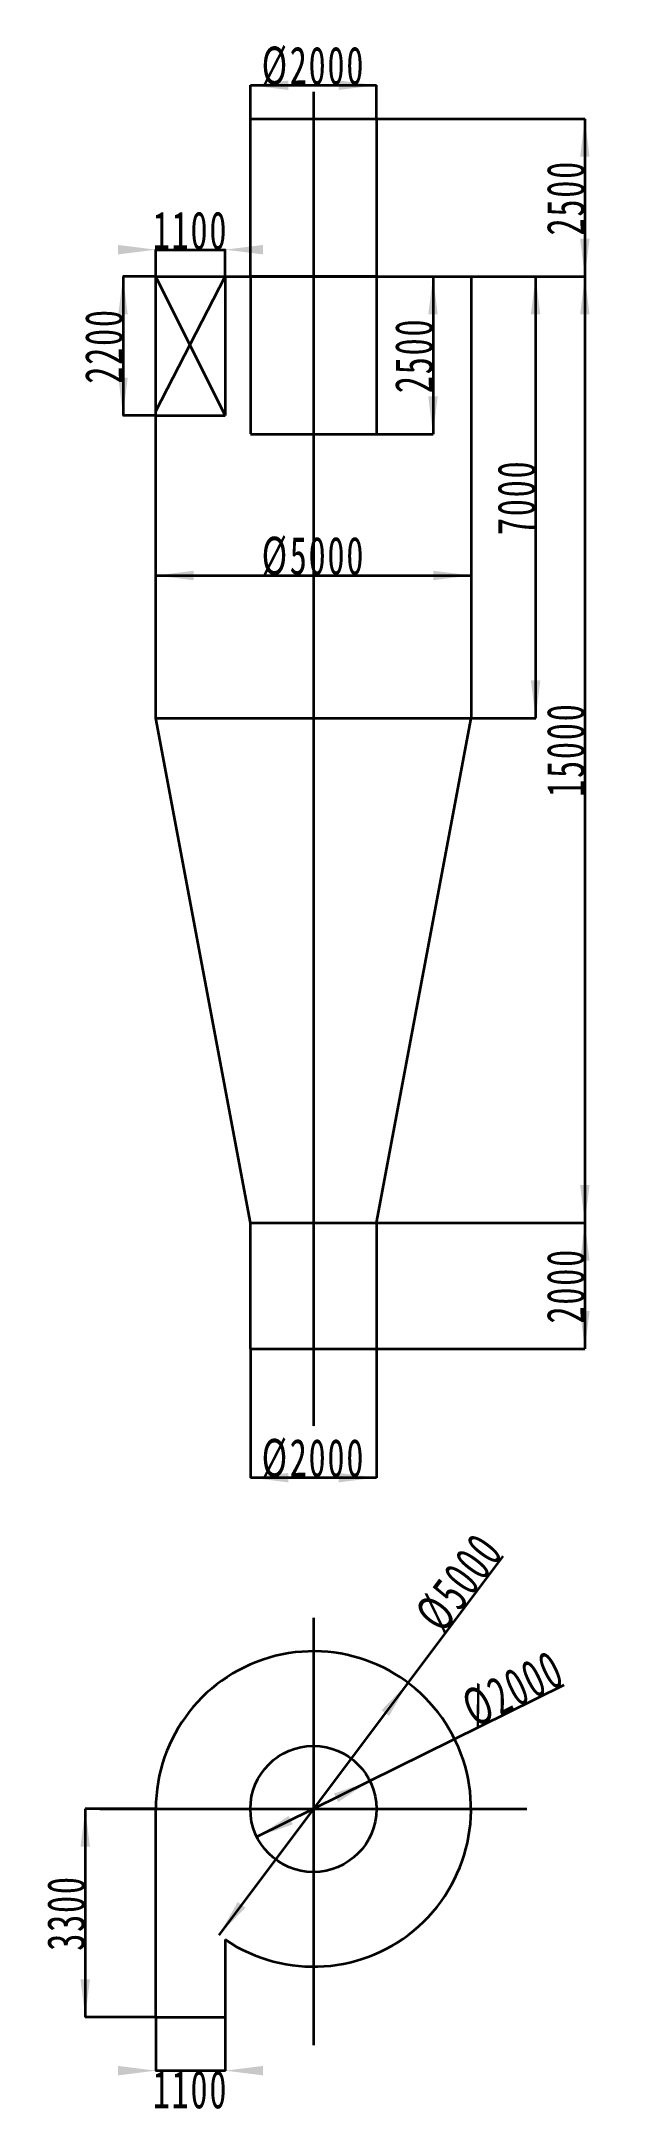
# Model space of a CAD drawing. Header units: millimetres. Extents: x 40984 to 49979, y 3074 to 35941.
import ezdxf

# ---------------------------------------------------------------- set-up
doc = ezdxf.new("R2010")
doc.units = ezdxf.units.MM
doc.linetypes.add('ACAD_ISO02W100', pattern=[11, 8, -3])
doc.linetypes.add('双点画线', pattern=[22, 12, -2, 2, -2, 2, -2])
doc.layers.get('0').update_dxf_attribs({"lineweight": 35})
doc.layers.add('尺寸线层', color=3, linetype='Continuous', lineweight=18)
doc.layers.add('粗实线层', color=7, linetype='Continuous', lineweight=35)
doc.styles.add('标准', font='', dxfattribs={"width": 0.667})
doc.styles.get('标准').set_extended_font_data('宋体')
doc.dimstyles.new('标准', dxfattribs={"dimtxt": 600, "dimasz": 600, "dimexe": 2, "dimexo": 0, "dimtad": 1, "dimdsep": 46, "dimtxsty": '标准', "dimblk": '_CAXARROW', "dimcen": 0, "dimdle": 6, "dimazin": 2, "dimtfac": 0.707107, "dimtdec": 3, "dimtmove": 2, "dimatfit": 3, "dimfxl": 1, "dimfrac": 2, "dimtolj": 1, "dimarcsym": 1})

# ---------------------------------------------------------------- blocks, each defined once
blk = doc.blocks.new('*X2')
at = {"layer": '尺寸线层', "linetype": 'Continuous', "lineweight": 35}
for points in [[(42798, 27475), (43398, 27550), (43398, 27400)], [(47798, 27475), (47198, 27550), (47198, 27400)]]:
    blk.add_hatch(color=0, dxfattribs=at).paths.add_polyline_path(points, flags=0)
at = {"layer": '尺寸线层', "color": 0, "linetype": 'Continuous', "lineweight": 35}
blk.add_line((42798, 27475), (47798, 27475), dxfattribs=at)
at = {"layer": '尺寸线层', "color": 0, "lineweight": 35, "insert": (45298, 27776), "char_height": 600, "width": 2980.16, "attachment_point": 5, "line_spacing_factor": 1.15057, "style": '标准'}
blk.add_mtext('\\T1.1;%%C5000', dxfattribs=at)
blk = doc.blocks.new('_CAXARROW')
blk.add_hatch(color=0).paths.add_polyline_path([(0, 0), (-1, 0.125), (-1, -0.125)], flags=0)
blk = doc.blocks.new('*X3')
at = {"layer": '尺寸线层', "linetype": 'Continuous', "lineweight": 35}
for points in [[(44298, 35247), (44898, 35322), (44898, 35172)], [(46298, 35247), (45698, 35322), (45698, 35172)]]:
    blk.add_hatch(color=0, dxfattribs=at).paths.add_polyline_path(points, flags=0)
at = {"layer": '尺寸线层', "color": 0, "linetype": 'Continuous', "lineweight": 35}
for p, q in [((44298, 34713), (44298, 35249)), ((44298, 35247), (46298, 35247)), ((46298, 34713), (46298, 35249))]:
    blk.add_line(p, q, dxfattribs=at)
at = {"layer": '尺寸线层', "color": 0, "lineweight": 35, "insert": (45298, 35547), "char_height": 600, "width": 2980.16, "attachment_point": 5, "line_spacing_factor": 1.15057, "style": '标准'}
blk.add_mtext('\\T1.1;%%C2000', dxfattribs=at)
blk = doc.blocks.new('*X4')
at = {"layer": '尺寸线层', "linetype": 'Continuous', "lineweight": 35}
for points in [[(48822, 32213), (48897, 31613), (48747, 31613)], [(48822, 25213), (48897, 25813), (48747, 25813)]]:
    blk.add_hatch(color=0, dxfattribs=at).paths.add_polyline_path(points, flags=0)
at = {"layer": '尺寸线层', "color": 0, "linetype": 'Continuous', "lineweight": 35}
for p, q in [((47798, 32213), (48824, 32213)), ((48822, 32213), (48822, 25213)), ((47798, 25213), (48824, 25213))]:
    blk.add_line(p, q, dxfattribs=at)
at = {"layer": '尺寸线层', "color": 0, "lineweight": 35, "insert": (48521, 28713), "char_height": 600, "width": 2318.49, "attachment_point": 5, "rotation": 90, "line_spacing_factor": 1.15057, "style": '标准'}
blk.add_mtext('\\T1.1;7000', dxfattribs=at)
blk = doc.blocks.new('*X5')
at = {"layer": '尺寸线层', "linetype": 'Continuous', "lineweight": 35}
for points in [[(49603, 32213), (49678, 31613), (49528, 31613)], [(49603, 17213), (49678, 17813), (49528, 17813)]]:
    blk.add_hatch(color=0, dxfattribs=at).paths.add_polyline_path(points, flags=0)
at = {"layer": '尺寸线层', "color": 0, "linetype": 'Continuous', "lineweight": 35}
for p, q in [((47798, 32213), (49605, 32213)), ((49603, 32213), (49603, 17213)), ((46298, 17213), (49605, 17213))]:
    blk.add_line(p, q, dxfattribs=at)
at = {"layer": '尺寸线层', "color": 0, "lineweight": 35, "insert": (49302, 24713), "char_height": 600, "width": 2886.78, "attachment_point": 5, "rotation": 90, "line_spacing_factor": 1.15057, "style": '标准'}
blk.add_mtext('\\T1.1;15000', dxfattribs=at)
blk = doc.blocks.new('*X6')
at = {"layer": '尺寸线层', "linetype": 'Continuous', "lineweight": 35}
for points in [[(44298, 13172), (44898, 13247), (44898, 13097)], [(46298, 13172), (45698, 13247), (45698, 13097)]]:
    blk.add_hatch(color=0, dxfattribs=at).paths.add_polyline_path(points, flags=0)
at = {"layer": '尺寸线层', "color": 0, "linetype": 'Continuous', "lineweight": 35}
for p, q in [((44298, 15213), (44298, 13170)), ((46298, 15213), (46298, 13170)), ((44298, 13172), (46298, 13172))]:
    blk.add_line(p, q, dxfattribs=at)
at = {"layer": '尺寸线层', "color": 0, "lineweight": 35, "insert": (45298, 13473), "char_height": 600, "width": 2980.16, "attachment_point": 5, "line_spacing_factor": 1.15057, "style": '标准'}
blk.add_mtext('\\T1.1;%%C2000', dxfattribs=at)
blk = doc.blocks.new('*X7')
at = {"layer": '尺寸线层', "linetype": 'Continuous', "lineweight": 35}
for points in [[(42798, 32640), (42198, 32715), (42198, 32565)], [(43898, 32640), (44498, 32715), (44498, 32565)]]:
    blk.add_hatch(color=0, dxfattribs=at).paths.add_polyline_path(points, flags=0)
at = {"layer": '尺寸线层', "color": 0, "linetype": 'Continuous', "lineweight": 35}
for p, q in [((42792, 32640), (43904, 32640)), ((42798, 32213), (42798, 32642)), ((43898, 32213), (43898, 32642))]:
    blk.add_line(p, q, dxfattribs=at)
at = {"layer": '尺寸线层', "color": 0, "lineweight": 35, "insert": (43348, 32942), "char_height": 600, "width": 2260.69, "attachment_point": 5, "line_spacing_factor": 1.15057, "style": '标准'}
blk.add_mtext('\\T1.1;1100', dxfattribs=at)
blk = doc.blocks.new('*X8')
at = {"layer": '尺寸线层', "linetype": 'Continuous', "lineweight": 35}
for points in [[(42278, 32213), (42353, 31613), (42203, 31613)], [(42278, 30013), (42353, 30613), (42203, 30613)]]:
    blk.add_hatch(color=0, dxfattribs=at).paths.add_polyline_path(points, flags=0)
at = {"layer": '尺寸线层', "color": 0, "linetype": 'Continuous', "lineweight": 35}
for p, q in [((42798, 32213), (42276, 32213)), ((42278, 32213), (42278, 30013)), ((42798, 30013), (42276, 30013))]:
    blk.add_line(p, q, dxfattribs=at)
at = {"layer": '尺寸线层', "color": 0, "lineweight": 35, "insert": (41978, 31113), "char_height": 600, "width": 2331.83, "attachment_point": 5, "rotation": 90, "line_spacing_factor": 1.15057, "style": '标准'}
blk.add_mtext('\\T1.1;2200', dxfattribs=at)
blk = doc.blocks.new('*X9')
at = {"layer": '尺寸线层', "linetype": 'Continuous', "lineweight": 35}
for points in [[(41679, 7919), (41754, 7319), (41604, 7319)], [(41679, 4619), (41754, 5219), (41604, 5219)]]:
    blk.add_hatch(color=0, dxfattribs=at).paths.add_polyline_path(points, flags=0)
at = {"layer": '尺寸线层', "color": 0, "linetype": 'Continuous', "lineweight": 35}
for p, q in [((42798, 7919), (41677, 7919)), ((41679, 7919), (41679, 4619)), ((42798, 4619), (41677, 4619))]:
    blk.add_line(p, q, dxfattribs=at)
at = {"layer": '尺寸线层', "color": 0, "lineweight": 35, "insert": (41378, 6269), "char_height": 600, "width": 2322.94, "attachment_point": 5, "rotation": 90, "line_spacing_factor": 1.15057, "style": '标准'}
blk.add_mtext('\\T1.1;3300', dxfattribs=at)
blk = doc.blocks.new('*X10')
at = {"layer": '尺寸线层', "linetype": 'Continuous', "lineweight": 35}
for points in [[(42798, 3770), (42198, 3845), (42198, 3695)], [(43898, 3770), (44498, 3845), (44498, 3695)]]:
    blk.add_hatch(color=0, dxfattribs=at).paths.add_polyline_path(points, flags=0)
at = {"layer": '尺寸线层', "color": 0, "linetype": 'Continuous', "lineweight": 35}
for p, q in [((42798, 4619), (42798, 3768)), ((43898, 4619), (43898, 3768)), ((42792, 3770), (43904, 3770))]:
    blk.add_line(p, q, dxfattribs=at)
at = {"layer": '尺寸线层', "color": 0, "lineweight": 35, "insert": (43348, 3468), "char_height": 600, "width": 2260.69, "attachment_point": 5, "line_spacing_factor": 1.15057, "style": '标准'}
blk.add_mtext('\\T1.1;1100', dxfattribs=at)
blk = doc.blocks.new('*X11')
at = {"layer": '尺寸线层', "linetype": 'Continuous', "lineweight": 35}
for points in [[(46798, 9919), (46498, 9394), (46378, 9484)], [(43798, 5919), (44218, 6354), (44098, 6444)]]:
    blk.add_hatch(color=0, dxfattribs=at).paths.add_polyline_path(points, flags=0)
at = {"layer": '尺寸线层', "color": 0, "linetype": 'Continuous', "lineweight": 35}
blk.add_line((48304, 11926), (43798, 5919), dxfattribs=at)
at = {"layer": '尺寸线层', "color": 0, "lineweight": 35, "insert": (47617, 11510), "char_height": 600, "width": 2980.16, "attachment_point": 5, "rotation": 53.1196, "line_spacing_factor": 1.15057, "style": '标准'}
blk.add_mtext('\\T1.1;%%C5000', dxfattribs=at)
blk = doc.blocks.new('*X12')
at = {"layer": '尺寸线层', "linetype": 'Continuous', "lineweight": 35}
for points in [[(46195, 8362), (45690, 8029), (45623, 8163)], [(44401, 7476), (44972, 7675), (44906, 7809)]]:
    blk.add_hatch(color=0, dxfattribs=at).paths.add_polyline_path(points, flags=0)
at = {"layer": '尺寸线层', "color": 0, "linetype": 'Continuous', "lineweight": 35}
blk.add_line((49270, 9880), (44401, 7476), dxfattribs=at)
at = {"layer": '尺寸线层', "color": 0, "lineweight": 35, "insert": (48469, 9820), "char_height": 600, "width": 2980.16, "attachment_point": 5, "rotation": 26.2756, "line_spacing_factor": 1.15057, "style": '标准'}
blk.add_mtext('\\T1.1;%%C2000', dxfattribs=at)
blk = doc.blocks.new('*X13')
at = {"layer": '尺寸线层', "linetype": 'Continuous', "lineweight": 35}
for points in [[(49603, 17213), (49678, 16613), (49528, 16613)], [(49603, 15213), (49678, 15813), (49528, 15813)]]:
    blk.add_hatch(color=0, dxfattribs=at).paths.add_polyline_path(points, flags=0)
at = {"layer": '尺寸线层', "color": 0, "linetype": 'Continuous', "lineweight": 35}
for p, q in [((46298, 17213), (49605, 17213)), ((49603, 17213), (49603, 15213)), ((46298, 15213), (49605, 15213))]:
    blk.add_line(p, q, dxfattribs=at)
at = {"layer": '尺寸线层', "color": 0, "linetype": '双点画线', "lineweight": 35, "insert": (49302, 16213), "char_height": 600, "width": 2331.83, "attachment_point": 5, "rotation": 90, "line_spacing_factor": 1.15057, "style": '标准'}
blk.add_mtext('\\T1.1;2000', dxfattribs=at)
blk = doc.blocks.new('*X14')
at = {"layer": '尺寸线层', "linetype": 'Continuous', "lineweight": 35}
for points in [[(47195, 32213), (47270, 31613), (47120, 31613)], [(47195, 29713), (47270, 30313), (47120, 30313)]]:
    blk.add_hatch(color=0, dxfattribs=at).paths.add_polyline_path(points, flags=0)
at = {"layer": '尺寸线层', "color": 0, "linetype": 'Continuous', "lineweight": 35}
for p, q in [((46298, 32213), (47197, 32213)), ((47195, 32213), (47195, 29713)), ((46298, 29713), (47197, 29713))]:
    blk.add_line(p, q, dxfattribs=at)
at = {"layer": '尺寸线层', "color": 0, "linetype": '双点画线', "lineweight": 35, "insert": (46895, 30963), "char_height": 600, "width": 2331.83, "attachment_point": 5, "rotation": 90, "line_spacing_factor": 1.15057, "style": '标准'}
blk.add_mtext('\\T1.1;2500', dxfattribs=at)
blk = doc.blocks.new('*X15')
at = {"layer": '尺寸线层', "linetype": 'Continuous', "lineweight": 35}
for points in [[(49603, 34713), (49678, 34113), (49528, 34113)], [(49603, 32213), (49678, 32813), (49528, 32813)]]:
    blk.add_hatch(color=0, dxfattribs=at).paths.add_polyline_path(points, flags=0)
at = {"layer": '尺寸线层', "color": 0, "linetype": 'Continuous', "lineweight": 35}
for p, q in [((46298, 34713), (49605, 34713)), ((49603, 34713), (49603, 32213)), ((47798, 32213), (49605, 32213))]:
    blk.add_line(p, q, dxfattribs=at)
at = {"layer": '尺寸线层', "color": 0, "linetype": '双点画线', "lineweight": 35, "insert": (49302, 33463), "char_height": 600, "width": 2331.83, "attachment_point": 5, "rotation": 90, "line_spacing_factor": 1.15057, "style": '标准'}
blk.add_mtext('\\T1.1;2500', dxfattribs=at)

msp = doc.modelspace()

# ---------------------------------------------------------------- linework, layer by layer
at = {"layer": '粗实线层', "color": 1, "linetype": '双点画线', "lineweight": 35, "ltscale": 0.5}
for p, q in [((45297.957, 35143.152), (45297.957, 13988.446)), ((45297.957, 10946.923), (45297.957, 4175.586)), ((41912.289, 7919.044), (48683.626, 7919.044))]:
    msp.add_line(p, q, dxfattribs=at)
at = {"layer": '粗实线层', "lineweight": 35}
for p, q in [((43897.957, 30012.599), (42797.957, 32212.599)), ((42797.957, 30079.375), (43897.957, 32212.599)), ((43897.957, 32212.599), (43897.957, 30012.599)), ((44297.957, 32212.599), (46297.957, 32212.599)), ((42797.957, 30012.599), (43897.957, 30012.599)), ((44297.957, 17212.599), (42797.957, 25212.599)), ((42797.957, 25212.599), (47797.957, 25212.599)), ((46300.976, 17212.599), (47797.957, 25212.599)), ((44297.957, 15212.599), (46297.957, 15212.599)), ((42797.957, 4619.044), (42797.957, 7919.044)), ((43897.957, 5847.812), (43897.957, 4619.044)), ((42797.957, 4619.044), (43897.957, 4619.044))]:
    msp.add_line(p, q, dxfattribs=at)
at = {"layer": '粗实线层', "linetype": 'ACAD_ISO02W100', "lineweight": 35, "ltscale": 0.2}
for p, q in [((44297.957, 32212.599), (44297.957, 29712.599)), ((46297.957, 32212.599), (46297.957, 29712.599)), ((44297.957, 29712.599), (46297.957, 29712.599))]:
    msp.add_line(p, q, dxfattribs=at)
at = {"layer": '粗实线层', "lineweight": 35}
msp.add_lwpolyline([(44297.957, 32212.599), (44297.957, 34712.599), (46297.957, 34712.599), (46297.957, 32212.599)], close=True, dxfattribs=at)
for points in [[(42797.957, 25212.599), (42797.957, 32212.599), (47797.957, 32212.599), (47797.957, 25212.599)], [(44297.957, 15212.599), (44297.957, 17212.599), (46297.957, 17212.599), (46297.957, 15212.599)]]:
    msp.add_lwpolyline(points, dxfattribs=at)
msp.add_circle((45297.957, 7919.044), 1000, dxfattribs=at)
msp.add_arc((45297.957, 7919.044), 2500, 235.9442023, 180, dxfattribs=at)

# ---------------------------------------------------------------- dimensions: what is measured, and where the dimension line sits
at = {"layer": '尺寸线层', "lineweight": 35}
for base, p1, p2, override, picture, middle in [((46297.957, 35246.824), (44297.957, 34712.599), (46297.957, 34712.599), {"dimpost": '%%C<>', "dimsah": 1, "dimtfac": 1, "dimtfill": 1, "dimtzin": 8}, '*X3', (45297.957, 35246.824)), ((43897.957, 32640.138), (42797.957, 32212.599), (43897.957, 32212.599), {"dimsah": 1, "dimtfac": 1, "dimtfill": 1, "dimtzin": 8}, '*X7', (43347.957, 32640.138)), ((47797.957, 27475.153), (42797.957, 27475.153), (47797.957, 27475.153), {"dimpost": '%%C<>', "dimsah": 1, "dimtfac": 1, "dimtfill": 1, "dimtzin": 8}, '*X2', (45297.957, 27475.153)), ((46297.957, 13171.911), (44297.957, 15212.599), (46297.957, 15212.599), {"dimpost": '%%C<>', "dimsah": 1, "dimtfac": 1, "dimtfill": 1, "dimtzin": 8}, '*X6', (45297.957, 13171.911)), ((43897.957, 3770.09), (42797.957, 4619.044), (43897.957, 4619.044), {"dimsah": 1, "dimtfill": 1, "dimtzin": 8}, '*X10', (43347.957, 3770.09))]:
    dim = msp.add_linear_dim(base=base, p1=p1, p2=p2, dimstyle='标准', override=override, dxfattribs=at)
    dim.commit()
    dim.dimension.update_dxf_attribs({"geometry": picture, "text_midpoint": middle})
at = {"layer": '尺寸线层', "linetype": '双点画线', "lineweight": 35}
for base, p1, p2, picture, middle in [((49602.9, 32212.599), (46297.957, 34712.599), (47797.957, 32212.599), '*X15', (49602.9, 33462.599)), ((47195.31, 29712.599), (46297.957, 32212.599), (46297.957, 29712.599), '*X14', (47195.31, 30962.599)), ((49602.9, 15212.599), (46297.957, 17212.599), (46297.957, 15212.599), '*X13', (49602.9, 16212.599))]:
    dim = msp.add_linear_dim(base=base, p1=p1, p2=p2, angle=270, dimstyle='标准', override={"dimsah": 1, "dimtfill": 1, "dimtzin": 8}, dxfattribs=at)
    dim.commit()
    dim.dimension.update_dxf_attribs({"geometry": picture, "text_midpoint": middle})
at = {"layer": '尺寸线层', "lineweight": 35}
for base, p1, p2, override, picture, middle in [((42278.253, 30012.599), (42797.957, 32212.599), (42797.957, 30012.599), {"dimsah": 1, "dimtfac": 1, "dimtfill": 1, "dimtzin": 8}, '*X8', (42278.253, 31112.599)), ((49602.9, 17212.599), (47797.957, 32212.599), (46297.957, 17212.599), {"dimsah": 1, "dimtfac": 1, "dimtfill": 1, "dimtzin": 8}, '*X5', (49602.9, 24712.599)), ((48822.114, 25212.599), (47797.957, 32212.599), (47797.957, 25212.599), {"dimsah": 1, "dimtfill": 1, "dimtzin": 8}, '*X4', (48822.114, 28712.599)), ((41678.695, 4619.044), (42797.957, 7919.044), (42797.957, 4619.044), {"dimsah": 1, "dimtfill": 1, "dimtzin": 8}, '*X9', (41678.695, 6269.044))]:
    dim = msp.add_linear_dim(base=base, p1=p1, p2=p2, angle=270, dimstyle='标准', override=override, dxfattribs=at)
    dim.commit()
    dim.dimension.update_dxf_attribs({"geometry": picture, "text_midpoint": middle})
for p1, p2, picture, middle in [((43797.589, 5919.32), (46798.325, 9918.768), '*X11', (47857.12, 11329.953)), ((44401.282, 7476.354), (46194.632, 8361.733), '*X12', (48601.935, 9550.222))]:
    dim = msp.add_diameter_dim_2p(p1=p1, p2=p2, dimstyle='标准', override={"dimpost": '%%C<>', "dimsah": 1, "dimtfill": 1, "dimtzin": 8}, dxfattribs=at)
    dim.commit()
    dim.dimension.update_dxf_attribs({"geometry": picture, "text_midpoint": middle, "dimtype": 163})

doc.saveas('drawing.dxf')
